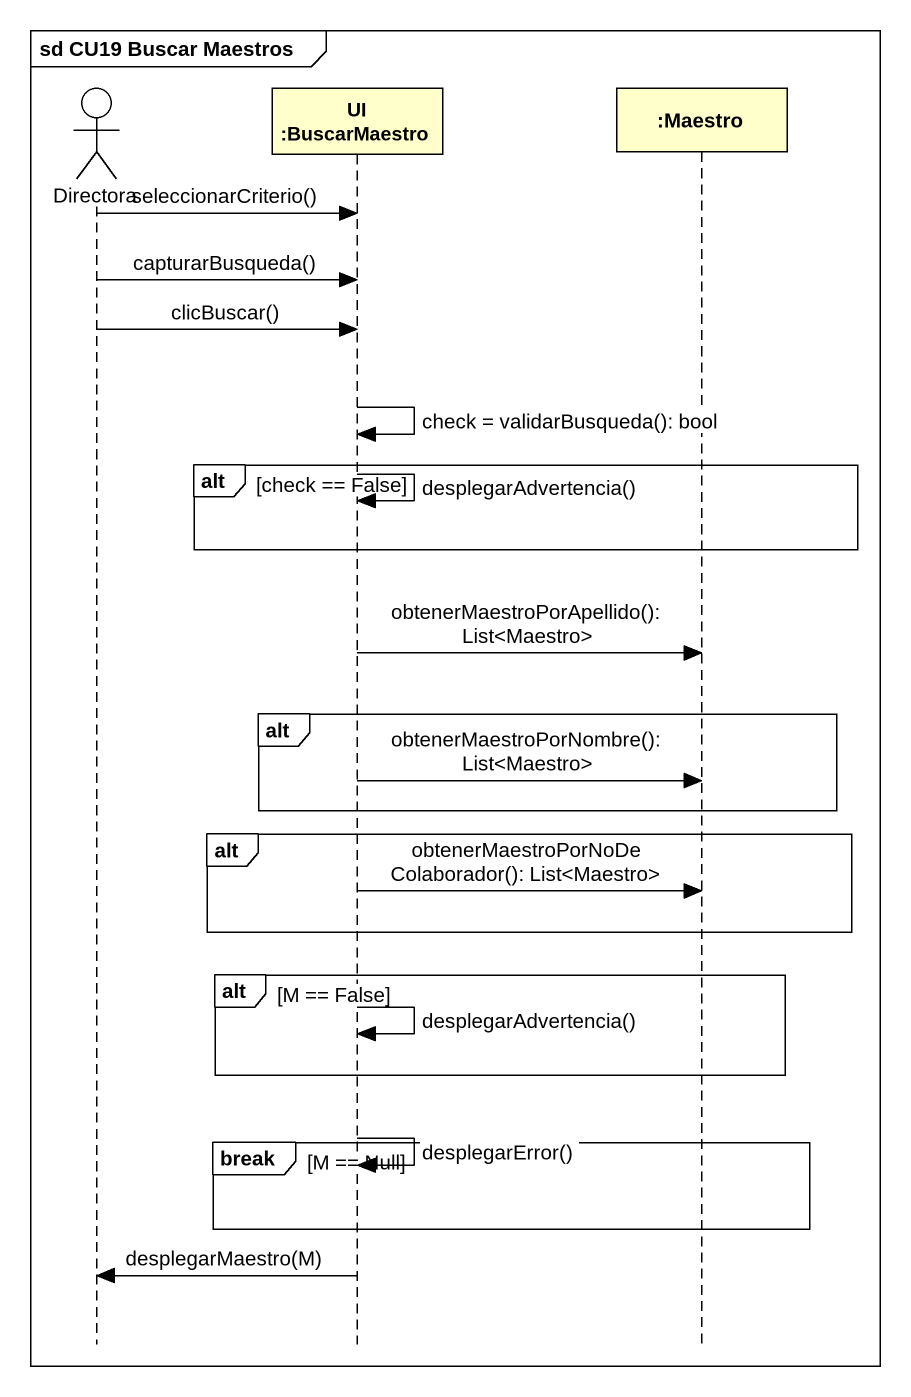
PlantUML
@startuml
mainframe sd CU19 Buscar Maestros
hide footbox
actor Directora
participant "UI :BuscarMaestro" as UI_BuscarMaestro
participant ":Maestro" as Maestro

Directora -> UI_BuscarMaestro : seleccionarCriterio()
Directora -> UI_BuscarMaestro : capturarBusqueda()
Directora -> UI_BuscarMaestro : clicBuscar()
UI_BuscarMaestro -> UI_BuscarMaestro : check = validarBusqueda(): bool
alt check == False
  UI_BuscarMaestro -> UI_BuscarMaestro : desplegarAdvertencia()
end
UI_BuscarMaestro -> Maestro : obtenerMaestroPorApellido(): List<Maestro>
alt
  UI_BuscarMaestro -> Maestro : obtenerMaestroPorNombre(): List<Maestro>
end
alt
  UI_BuscarMaestro -> Maestro : obtenerMaestroPorNoDeColaborador(): List<Maestro>
end
alt M == False
  UI_BuscarMaestro -> UI_BuscarMaestro : desplegarAdvertencia()
end
UI_BuscarMaestro -> UI_BuscarMaestro : desplegarError()
break M == Null
end
UI_BuscarMaestro -> Directora : desplegarMaestro(M)
@enduml
